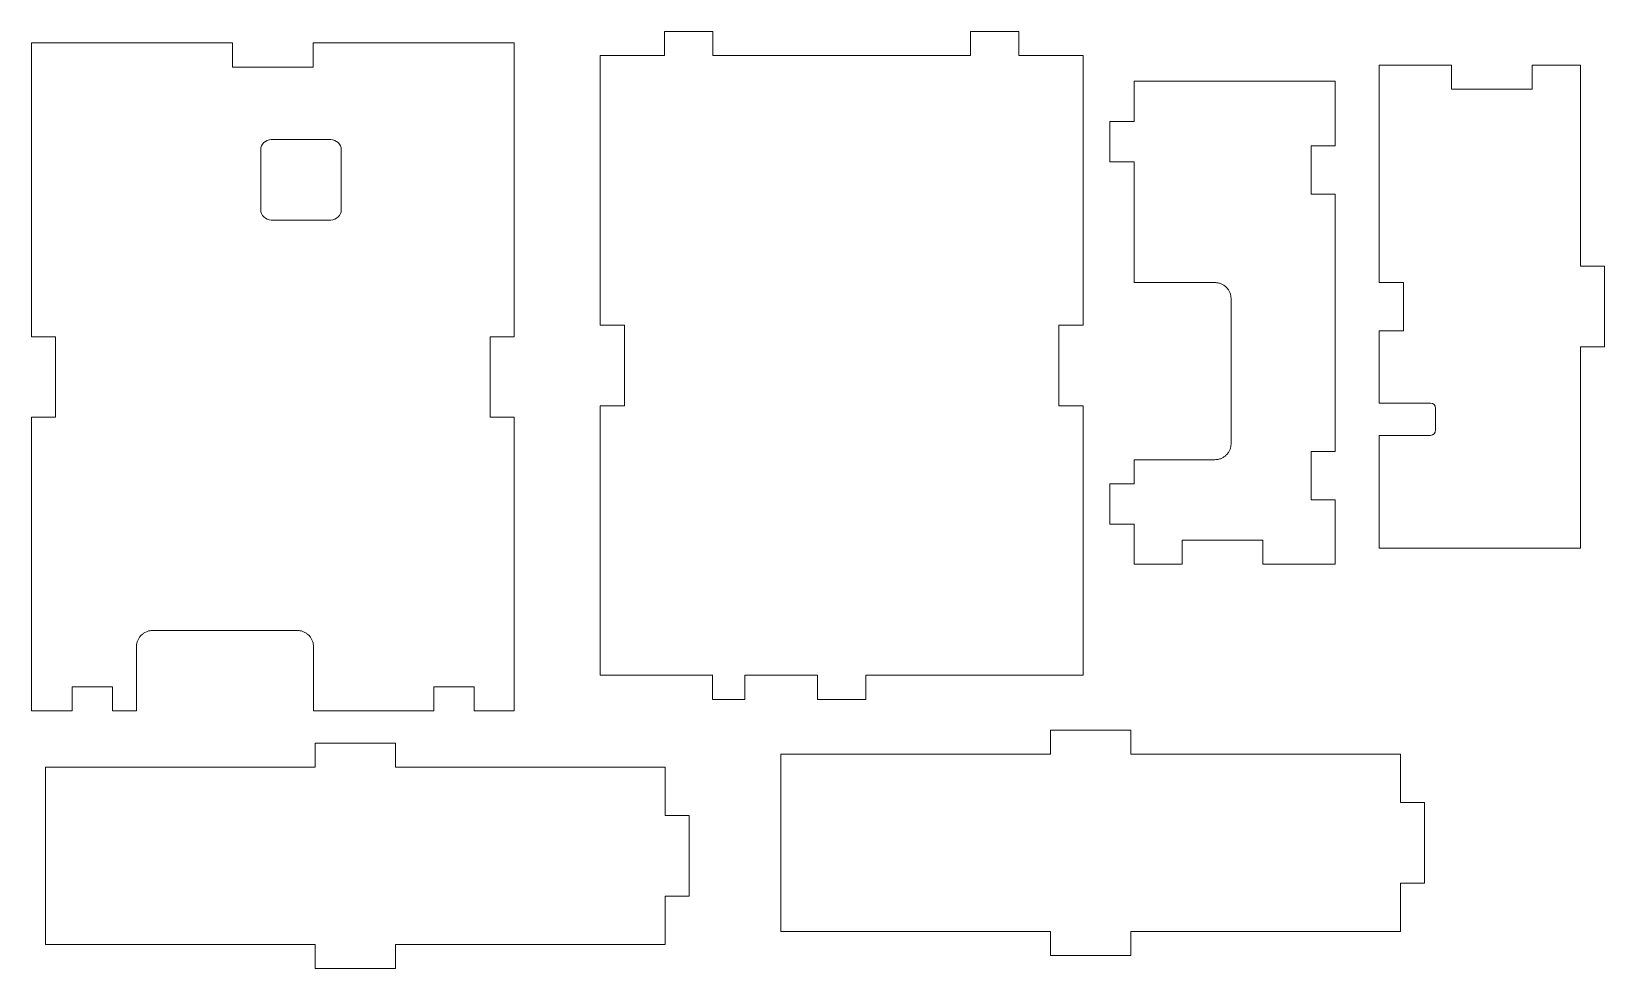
# Model space of a CAD drawing. Header units: millimetres. Extents: x -121 to 74, y 7 to 123.
import ezdxf

# ---------------------------------------------------------------- set-up
doc = ezdxf.new("R2010")
doc.units = ezdxf.units.MM
doc.header["$MEASUREMENT"] = 0
doc.layers.add('Layer 1', color=7, linetype='Continuous')
doc.layers.add('LAYER_1', color=7, linetype='Continuous')

msp = doc.modelspace()

# ---------------------------------------------------------------- linework, layer by layer
at = {"layer": 'Layer 1', "color": 250, "lineweight": 9}
for points, knots in [([(-36.5571, 120.1824), (-36.5571, 120.1824), (-36.5571, 123.1824), (-36.5571, 123.1824), (-36.5571, 123.1824), (-36.5571, 123.1824), (-42.5571, 123.1824), (-42.5571, 123.1824), (-42.5571, 123.1824), (-42.5571, 123.1824), (-42.5571, 120.1824), (-42.5571, 120.1824), (-42.5571, 120.1824), (-42.5571, 120.1824), (-50.5571, 120.1824), (-50.5571, 120.1824), (-50.5571, 120.1824), (-50.5571, 120.1824), (-50.5571, 86.6824), (-50.5571, 86.6824), (-50.5571, 86.6824), (-50.5571, 86.6824), (-47.5571, 86.6824), (-47.5571, 86.6824), (-47.5571, 86.6824), (-47.5571, 86.6824), (-47.5571, 76.6824), (-47.5571, 76.6824), (-47.5571, 76.6824), (-47.5571, 76.6824), (-50.5571, 76.6824), (-50.5571, 76.6824), (-50.5571, 76.6824), (-50.5571, 76.6824), (-50.5571, 43.1824), (-50.5571, 43.1824), (-50.5571, 43.1824), (-50.5571, 43.1824), (-36.5571, 43.1824), (-36.5571, 43.1824), (-36.5571, 43.1824), (-36.5571, 43.1824), (-36.6047, 43.1824), (-36.6047, 43.1824), (-36.6047, 43.1824), (-36.6047, 43.1824), (-36.6047, 40.1824), (-36.6047, 40.1824), (-36.6047, 40.1824), (-36.6047, 40.1824), (-32.6047, 40.1824), (-32.6047, 40.1824), (-32.6047, 40.1824), (-32.6047, 40.1824), (-32.6047, 43.1824), (-32.6047, 43.1824), (-32.6047, 43.1824), (-32.6047, 43.1824), (-23.5572, 43.1824), (-23.5572, 43.1824), (-23.5572, 43.1824), (-23.5572, 43.1824), (-23.5572, 40.1824), (-23.5572, 40.1824), (-23.5572, 40.1824), (-23.5572, 40.1824), (-17.5572, 40.1824), (-17.5572, 40.1824), (-17.5572, 40.1824), (-17.5572, 40.1824), (-17.5572, 43.1824), (-17.5572, 43.1824), (-17.5572, 43.1824), (-17.5572, 43.1824), (9.4429, 43.1824), (9.4429, 43.1824), (9.4429, 43.1824), (9.4429, 43.1824), (9.4429, 76.6824), (9.4429, 76.6824), (9.4429, 76.6824), (9.4429, 76.6824), (6.4429, 76.6824), (6.4429, 76.6824), (6.4429, 76.6824), (6.4429, 76.6824), (6.4429, 86.6824), (6.4429, 86.6824), (6.4429, 86.6824), (6.4429, 86.6824), (9.4429, 86.6824), (9.4429, 86.6824), (9.4429, 86.6824), (9.4429, 86.6824), (9.4429, 120.1824), (9.4429, 120.1824), (9.4429, 120.1824), (9.4429, 120.1824), (1.4429, 120.1824), (1.4429, 120.1824), (1.4429, 120.1824), (1.4429, 120.1824), (1.4429, 123.1824), (1.4429, 123.1824), (1.4429, 123.1824), (1.4429, 123.1824), (-4.5571, 123.1824), (-4.5571, 123.1824), (-4.5571, 123.1824), (-4.5571, 123.1824), (-4.5571, 120.1824), (-4.5571, 120.1824), (-4.5571, 120.1824), (-4.5571, 120.1824), (-36.5571, 120.1824), (-36.5571, 120.1824)], [0, 0, 0, 0, 0.03333333, 0.03333333, 0.03333333, 0.03333333, 0.06666667, 0.06666667, 0.06666667, 0.06666667, 0.1, 0.1, 0.1, 0.1, 0.13333333, 0.13333333, 0.13333333, 0.13333333, 0.16666667, 0.16666667, 0.16666667, 0.16666667, 0.2, 0.2, 0.2, 0.2, 0.23333333, 0.23333333, 0.23333333, 0.23333333, 0.26666667, 0.26666667, 0.26666667, 0.26666667, 0.3, 0.3, 0.3, 0.3, 0.33333333, 0.33333333, 0.33333333, 0.33333333, 0.36666667, 0.36666667, 0.36666667, 0.36666667, 0.4, 0.4, 0.4, 0.4, 0.43333333, 0.43333333, 0.43333333, 0.43333333, 0.46666667, 0.46666667, 0.46666667, 0.46666667, 0.5, 0.5, 0.5, 0.5, 0.53333333, 0.53333333, 0.53333333, 0.53333333, 0.56666667, 0.56666667, 0.56666667, 0.56666667, 0.6, 0.6, 0.6, 0.6, 0.63333333, 0.63333333, 0.63333333, 0.63333333, 0.66666667, 0.66666667, 0.66666667, 0.66666667, 0.7, 0.7, 0.7, 0.7, 0.73333333, 0.73333333, 0.73333333, 0.73333333, 0.76666667, 0.76666667, 0.76666667, 0.76666667, 0.8, 0.8, 0.8, 0.8, 0.83333333, 0.83333333, 0.83333333, 0.83333333, 0.86666667, 0.86666667, 0.86666667, 0.86666667, 0.9, 0.9, 0.9, 0.9, 0.93333333, 0.93333333, 0.93333333, 0.93333333, 1, 1, 1, 1]), ([(-86.1979, 38.75), (-86.1979, 38.75), (-86.1979, 46.75), (-86.1979, 46.75), (-86.1979, 46.75), (-86.1979, 46.75), (-86.2004, 46.8492), (-86.2004, 46.8492), (-86.2004, 46.8492), (-86.2004, 46.8492), (-86.2077, 46.9477), (-86.2077, 46.9477), (-86.2077, 46.9477), (-86.2077, 46.9477), (-86.2198, 47.0454), (-86.2198, 47.0454), (-86.2198, 47.0454), (-86.2198, 47.0454), (-86.2367, 47.142), (-86.2367, 47.142), (-86.2367, 47.142), (-86.2367, 47.142), (-86.2582, 47.2375), (-86.2582, 47.2375), (-86.2582, 47.2375), (-86.2582, 47.2375), (-86.2843, 47.3317), (-86.2843, 47.3317), (-86.2843, 47.3317), (-86.2843, 47.3317), (-86.315, 47.4244), (-86.315, 47.4244), (-86.315, 47.4244), (-86.315, 47.4244), (-86.3501, 47.5154), (-86.3501, 47.5154), (-86.3501, 47.5154), (-86.3501, 47.5154), (-86.3897, 47.6046), (-86.3897, 47.6046), (-86.3897, 47.6046), (-86.3897, 47.6046), (-86.4335, 47.6918), (-86.4335, 47.6918), (-86.4335, 47.6918), (-86.4335, 47.6918), (-86.4816, 47.7769), (-86.4816, 47.7769), (-86.4816, 47.7769), (-86.4816, 47.7769), (-86.5339, 47.8596), (-86.5339, 47.8596), (-86.5339, 47.8596), (-86.5339, 47.8596), (-86.5904, 47.9399), (-86.5904, 47.9399), (-86.5904, 47.9399), (-86.5904, 47.9399), (-86.6508, 48.0175), (-86.6508, 48.0175), (-86.6508, 48.0175), (-86.6508, 48.0175), (-86.7153, 48.0923), (-86.7153, 48.0923), (-86.7153, 48.0923), (-86.7153, 48.0923), (-86.7837, 48.1642), (-86.7837, 48.1642), (-86.7837, 48.1642), (-86.7837, 48.1642), (-86.8556, 48.2326), (-86.8556, 48.2326), (-86.8556, 48.2326), (-86.8556, 48.2326), (-86.9304, 48.2971), (-86.9304, 48.2971), (-86.9304, 48.2971), (-86.9304, 48.2971), (-87.008, 48.3575), (-87.008, 48.3575), (-87.008, 48.3575), (-87.008, 48.3575), (-87.0883, 48.414), (-87.0883, 48.414), (-87.0883, 48.414), (-87.0883, 48.414), (-87.171, 48.4663), (-87.171, 48.4663), (-87.171, 48.4663), (-87.171, 48.4663), (-87.2561, 48.5144), (-87.2561, 48.5144), (-87.2561, 48.5144), (-87.2561, 48.5144), (-87.3433, 48.5582), (-87.3433, 48.5582), (-87.3433, 48.5582), (-87.3433, 48.5582), (-87.4325, 48.5978), (-87.4325, 48.5978), (-87.4325, 48.5978), (-87.4325, 48.5978), (-87.5235, 48.6329), (-87.5235, 48.6329), (-87.5235, 48.6329), (-87.5235, 48.6329), (-87.6162, 48.6636), (-87.6162, 48.6636), (-87.6162, 48.6636), (-87.6162, 48.6636), (-87.7104, 48.6897), (-87.7104, 48.6897), (-87.7104, 48.6897), (-87.7104, 48.6897), (-87.8059, 48.7112), (-87.8059, 48.7112), (-87.8059, 48.7112), (-87.8059, 48.7112), (-87.9025, 48.7281), (-87.9025, 48.7281), (-87.9025, 48.7281), (-87.9025, 48.7281), (-88.0002, 48.7402), (-88.0002, 48.7402), (-88.0002, 48.7402), (-88.0002, 48.7402), (-88.0987, 48.7475), (-88.0987, 48.7475), (-88.0987, 48.7475), (-88.0987, 48.7475), (-88.1979, 48.75), (-88.1979, 48.75), (-88.1979, 48.75), (-88.1979, 48.75), (-106.1978, 48.75), (-106.1978, 48.75), (-106.1978, 48.75), (-106.1978, 48.75), (-106.297, 48.7475), (-106.297, 48.7475), (-106.297, 48.7475), (-106.297, 48.7475), (-106.3955, 48.7402), (-106.3955, 48.7402), (-106.3955, 48.7402), (-106.3955, 48.7402), (-106.4931, 48.7281), (-106.4931, 48.7281), (-106.4931, 48.7281), (-106.4931, 48.7281), (-106.5898, 48.7112), (-106.5898, 48.7112), (-106.5898, 48.7112), (-106.5898, 48.7112), (-106.6853, 48.6897), (-106.6853, 48.6897), (-106.6853, 48.6897), (-106.6853, 48.6897), (-106.7794, 48.6636), (-106.7794, 48.6636), (-106.7794, 48.6636), (-106.7794, 48.6636), (-106.8721, 48.6329), (-106.8721, 48.6329), (-106.8721, 48.6329), (-106.8721, 48.6329), (-106.9631, 48.5978), (-106.9631, 48.5978), (-106.9631, 48.5978), (-106.9631, 48.5978), (-107.0523, 48.5582), (-107.0523, 48.5582), (-107.0523, 48.5582), (-107.0523, 48.5582), (-107.1396, 48.5144), (-107.1396, 48.5144), (-107.1396, 48.5144), (-107.1396, 48.5144), (-107.2246, 48.4663), (-107.2246, 48.4663), (-107.2246, 48.4663), (-107.2246, 48.4663), (-107.3074, 48.414), (-107.3074, 48.414), (-107.3074, 48.414), (-107.3074, 48.414), (-107.3877, 48.3575), (-107.3877, 48.3575), (-107.3877, 48.3575), (-107.3877, 48.3575), (-107.4653, 48.2971), (-107.4653, 48.2971), (-107.4653, 48.2971), (-107.4653, 48.2971), (-107.5401, 48.2326), (-107.5401, 48.2326), (-107.5401, 48.2326), (-107.5401, 48.2326), (-107.612, 48.1642), (-107.612, 48.1642), (-107.612, 48.1642), (-107.612, 48.1642), (-107.6804, 48.0923), (-107.6804, 48.0923), (-107.6804, 48.0923), (-107.6804, 48.0923), (-107.7449, 48.0175), (-107.7449, 48.0175), (-107.7449, 48.0175), (-107.7449, 48.0175), (-107.8053, 47.9399), (-107.8053, 47.9399), (-107.8053, 47.9399), (-107.8053, 47.9399), (-107.8618, 47.8596), (-107.8618, 47.8596), (-107.8618, 47.8596), (-107.8618, 47.8596), (-107.9141, 47.7769), (-107.9141, 47.7769), (-107.9141, 47.7769), (-107.9141, 47.7769), (-107.9622, 47.6918), (-107.9622, 47.6918), (-107.9622, 47.6918), (-107.9622, 47.6918), (-108.006, 47.6046), (-108.006, 47.6046), (-108.006, 47.6046), (-108.006, 47.6046), (-108.0456, 47.5154), (-108.0456, 47.5154), (-108.0456, 47.5154), (-108.0456, 47.5154), (-108.0807, 47.4244), (-108.0807, 47.4244), (-108.0807, 47.4244), (-108.0807, 47.4244), (-108.1114, 47.3317), (-108.1114, 47.3317), (-108.1114, 47.3317), (-108.1114, 47.3317), (-108.1375, 47.2375), (-108.1375, 47.2375), (-108.1375, 47.2375), (-108.1375, 47.2375), (-108.159, 47.142), (-108.159, 47.142), (-108.159, 47.142), (-108.159, 47.142), (-108.1759, 47.0454), (-108.1759, 47.0454), (-108.1759, 47.0454), (-108.1759, 47.0454), (-108.188, 46.9477), (-108.188, 46.9477), (-108.188, 46.9477), (-108.188, 46.9477), (-108.1953, 46.8492), (-108.1953, 46.8492), (-108.1953, 46.8492), (-108.1953, 46.8492), (-108.1978, 46.75), (-108.1978, 46.75), (-108.1978, 46.75), (-108.1978, 46.75), (-108.1978, 42.315), (-108.1978, 40.0493), (-108.1978, 40.0493), (-108.1978, 39.272), (-108.1978, 38.75), (-108.1978, 38.75), (-108.1978, 38.75), (-108.1978, 38.75), (-111.1978, 38.75), (-111.1978, 38.75), (-111.1978, 38.75), (-111.1978, 38.75), (-111.1978, 41.75), (-111.1978, 41.75), (-111.1978, 41.75), (-111.1978, 41.75), (-116.1978, 41.75), (-116.1978, 41.75), (-116.1978, 41.75), (-116.1978, 41.75), (-116.1978, 38.75), (-116.1978, 38.75), (-116.1978, 38.75), (-116.1978, 38.75), (-121.25, 38.75), (-121.25, 38.75), (-121.25, 38.75), (-121.25, 38.75), (-121.25, 75.25), (-121.25, 75.25), (-121.25, 75.25), (-121.25, 75.25), (-118.25, 75.25), (-118.25, 75.25), (-118.25, 75.25), (-118.25, 75.25), (-118.25, 85.25), (-118.25, 85.25), (-118.25, 85.25), (-118.25, 85.25), (-121.25, 85.25), (-121.25, 85.25), (-121.25, 85.25), (-121.25, 85.25), (-121.25, 121.75), (-121.25, 121.75), (-121.25, 121.75), (-121.25, 121.75), (-96.2499, 121.75), (-96.2499, 121.75), (-96.2499, 121.75), (-96.2499, 121.75), (-96.2499, 118.75), (-96.2499, 118.75), (-96.2499, 118.75), (-96.2499, 118.75), (-86.25, 118.75), (-86.25, 118.75), (-86.25, 118.75), (-86.25, 118.75), (-86.25, 121.75), (-86.25, 121.75), (-86.25, 121.75), (-86.25, 121.75), (-61.25, 121.75), (-61.25, 121.75), (-61.25, 121.75), (-61.25, 121.75), (-61.25, 85.25), (-61.25, 85.25), (-61.25, 85.25), (-61.25, 85.25), (-64.25, 85.25), (-64.25, 85.25), (-64.25, 85.25), (-64.25, 85.25), (-64.25, 75.25), (-64.25, 75.25), (-64.25, 75.25), (-64.25, 75.25), (-61.25, 75.25), (-61.25, 75.25), (-61.25, 75.25), (-61.25, 75.25), (-61.25, 38.75), (-61.25, 38.75), (-61.25, 38.75), (-61.25, 38.75), (-66.25, 38.75), (-66.25, 38.75), (-66.25, 38.75), (-66.25, 38.75), (-66.25, 41.75), (-66.25, 41.75), (-66.25, 41.75), (-66.25, 41.75), (-71.25, 41.75), (-71.25, 41.75), (-71.25, 41.75), (-71.25, 41.75), (-71.25, 38.75), (-71.25, 38.75), (-71.25, 38.75), (-71.25, 38.75), (-76.25, 38.75), (-76.25, 38.75)], [0, 0, 0, 0, 0.0106383, 0.0106383, 0.0106383, 0.0106383, 0.0212766, 0.0212766, 0.0212766, 0.0212766, 0.03191489, 0.03191489, 0.03191489, 0.03191489, 0.04255319, 0.04255319, 0.04255319, 0.04255319, 0.05319149, 0.05319149, 0.05319149, 0.05319149, 0.06382979, 0.06382979, 0.06382979, 0.06382979, 0.07446809, 0.07446809, 0.07446809, 0.07446809, 0.08510638, 0.08510638, 0.08510638, 0.08510638, 0.09574468, 0.09574468, 0.09574468, 0.09574468, 0.10638298, 0.10638298, 0.10638298, 0.10638298, 0.11702128, 0.11702128, 0.11702128, 0.11702128, 0.12765957, 0.12765957, 0.12765957, 0.12765957, 0.13829787, 0.13829787, 0.13829787, 0.13829787, 0.14893617, 0.14893617, 0.14893617, 0.14893617, 0.15957447, 0.15957447, 0.15957447, 0.15957447, 0.17021277, 0.17021277, 0.17021277, 0.17021277, 0.18085106, 0.18085106, 0.18085106, 0.18085106, 0.19148936, 0.19148936, 0.19148936, 0.19148936, 0.20212766, 0.20212766, 0.20212766, 0.20212766, 0.21276596, 0.21276596, 0.21276596, 0.21276596, 0.22340426, 0.22340426, 0.22340426, 0.22340426, 0.23404255, 0.23404255, 0.23404255, 0.23404255, 0.24468085, 0.24468085, 0.24468085, 0.24468085, 0.25531915, 0.25531915, 0.25531915, 0.25531915, 0.26595745, 0.26595745, 0.26595745, 0.26595745, 0.27659574, 0.27659574, 0.27659574, 0.27659574, 0.28723404, 0.28723404, 0.28723404, 0.28723404, 0.29787234, 0.29787234, 0.29787234, 0.29787234, 0.30851064, 0.30851064, 0.30851064, 0.30851064, 0.31914894, 0.31914894, 0.31914894, 0.31914894, 0.32978723, 0.32978723, 0.32978723, 0.32978723, 0.34042553, 0.34042553, 0.34042553, 0.34042553, 0.35106383, 0.35106383, 0.35106383, 0.35106383, 0.36170213, 0.36170213, 0.36170213, 0.36170213, 0.37234043, 0.37234043, 0.37234043, 0.37234043, 0.38297872, 0.38297872, 0.38297872, 0.38297872, 0.39361702, 0.39361702, 0.39361702, 0.39361702, 0.40425532, 0.40425532, 0.40425532, 0.40425532, 0.41489362, 0.41489362, 0.41489362, 0.41489362, 0.42553191, 0.42553191, 0.42553191, 0.42553191, 0.43617021, 0.43617021, 0.43617021, 0.43617021, 0.44680851, 0.44680851, 0.44680851, 0.44680851, 0.45744681, 0.45744681, 0.45744681, 0.45744681, 0.46808511, 0.46808511, 0.46808511, 0.46808511, 0.4787234, 0.4787234, 0.4787234, 0.4787234, 0.4893617, 0.4893617, 0.4893617, 0.4893617, 0.5, 0.5, 0.5, 0.5, 0.5106383, 0.5106383, 0.5106383, 0.5106383, 0.5212766, 0.5212766, 0.5212766, 0.5212766, 0.53191489, 0.53191489, 0.53191489, 0.53191489, 0.54255319, 0.54255319, 0.54255319, 0.54255319, 0.55319149, 0.55319149, 0.55319149, 0.55319149, 0.56382979, 0.56382979, 0.56382979, 0.56382979, 0.57446809, 0.57446809, 0.57446809, 0.57446809, 0.58510638, 0.58510638, 0.58510638, 0.58510638, 0.59574468, 0.59574468, 0.59574468, 0.59574468, 0.60638298, 0.60638298, 0.60638298, 0.60638298, 0.61702128, 0.61702128, 0.61702128, 0.61702128, 0.62765957, 0.62765957, 0.62765957, 0.62765957, 0.63829787, 0.63829787, 0.63829787, 0.63829787, 0.64893617, 0.64893617, 0.64893617, 0.64893617, 0.65957447, 0.65957447, 0.65957447, 0.65957447, 0.67021277, 0.67021277, 0.67021277, 0.67021277, 0.68085106, 0.68085106, 0.68085106, 0.68085106, 0.69148936, 0.69148936, 0.69148936, 0.69148936, 0.70212766, 0.70212766, 0.70212766, 0.70212766, 0.71276596, 0.71276596, 0.71276596, 0.71276596, 0.72340426, 0.72340426, 0.72340426, 0.72340426, 0.73404255, 0.73404255, 0.73404255, 0.73404255, 0.74468085, 0.74468085, 0.74468085, 0.74468085, 0.75531915, 0.75531915, 0.75531915, 0.75531915, 0.76595745, 0.76595745, 0.76595745, 0.76595745, 0.77659574, 0.77659574, 0.77659574, 0.77659574, 0.78723404, 0.78723404, 0.78723404, 0.78723404, 0.79787234, 0.79787234, 0.79787234, 0.79787234, 0.80851064, 0.80851064, 0.80851064, 0.80851064, 0.81914894, 0.81914894, 0.81914894, 0.81914894, 0.82978723, 0.82978723, 0.82978723, 0.82978723, 0.84042553, 0.84042553, 0.84042553, 0.84042553, 0.85106383, 0.85106383, 0.85106383, 0.85106383, 0.86170213, 0.86170213, 0.86170213, 0.86170213, 0.87234043, 0.87234043, 0.87234043, 0.87234043, 0.88297872, 0.88297872, 0.88297872, 0.88297872, 0.89361702, 0.89361702, 0.89361702, 0.89361702, 0.90425532, 0.90425532, 0.90425532, 0.90425532, 0.91489362, 0.91489362, 0.91489362, 0.91489362, 0.92553191, 0.92553191, 0.92553191, 0.92553191, 0.93617021, 0.93617021, 0.93617021, 0.93617021, 0.94680851, 0.94680851, 0.94680851, 0.94680851, 0.95744681, 0.95744681, 0.95744681, 0.95744681, 0.96808511, 0.96808511, 0.96808511, 0.96808511, 0.9787234, 0.9787234, 0.9787234, 0.9787234, 1, 1, 1, 1]), ([(55.25, 119), (55.25, 119), (53.75, 119), (53.75, 119), (53.75, 119), (53.75, 119), (46.25, 119), (46.25, 119), (46.25, 119), (46.25, 119), (46.25, 92), (46.25, 92), (46.25, 92), (46.25, 92), (49.25, 92), (49.25, 92), (49.25, 92), (49.25, 92), (49.25, 86), (49.25, 86), (49.25, 86), (49.25, 86), (46.25, 86), (46.25, 86), (46.25, 86), (46.25, 86), (46.25, 77), (46.25, 77), (46.25, 77), (46.25, 77), (52.6113, 77), (52.6113, 77), (52.6113, 77), (52.9634, 77), (53.2488, 76.7146), (53.2488, 76.3625), (53.2488, 76.3625), (53.2488, 76.3625), (53.2488, 73.6536), (53.2488, 73.6536), (53.2488, 73.6536), (53.2489, 73.6484), (53.249, 73.6429), (53.249, 73.6375), (53.249, 73.6375), (53.249, 73.2854), (52.9636, 73), (52.6115, 73), (52.6115, 73), (52.6115, 73), (46.25, 73), (46.25, 73), (46.25, 73), (46.25, 73), (46.25, 62), (46.25, 62), (46.25, 62), (46.25, 62), (46.25, 59), (46.25, 59), (46.25, 59), (46.25, 59), (71.25, 59), (71.25, 59), (71.25, 59), (71.25, 59), (71.25, 62), (71.25, 62), (71.25, 62), (71.25, 62), (71.25, 84.0001), (71.25, 84.0001), (71.25, 84.0001), (71.25, 84.0001), (74.25, 84.0001), (74.25, 84.0001), (74.25, 84.0001), (74.25, 84.0001), (74.25, 94), (74.25, 94), (74.25, 94), (74.25, 94), (71.25, 94), (71.25, 94), (71.25, 94), (71.25, 94), (71.25, 119), (71.25, 119), (71.25, 119), (71.25, 119), (65.25, 119), (65.25, 119), (65.25, 119), (65.25, 119), (65.25, 116), (65.25, 116), (65.25, 116), (65.25, 116), (55.25, 116), (55.25, 116), (55.25, 116), (55.25, 116), (55.25, 119), (55.25, 119)], [0, 0, 0, 0, 0.03703704, 0.03703704, 0.03703704, 0.03703704, 0.07407407, 0.07407407, 0.07407407, 0.07407407, 0.11111111, 0.11111111, 0.11111111, 0.11111111, 0.14814815, 0.14814815, 0.14814815, 0.14814815, 0.18518519, 0.18518519, 0.18518519, 0.18518519, 0.22222222, 0.22222222, 0.22222222, 0.22222222, 0.25925926, 0.25925926, 0.25925926, 0.25925926, 0.2962963, 0.2962963, 0.2962963, 0.2962963, 0.33333333, 0.33333333, 0.33333333, 0.33333333, 0.37037037, 0.37037037, 0.37037037, 0.37037037, 0.40740741, 0.40740741, 0.40740741, 0.40740741, 0.44444444, 0.44444444, 0.44444444, 0.44444444, 0.48148148, 0.48148148, 0.48148148, 0.48148148, 0.51851852, 0.51851852, 0.51851852, 0.51851852, 0.55555556, 0.55555556, 0.55555556, 0.55555556, 0.59259259, 0.59259259, 0.59259259, 0.59259259, 0.62962963, 0.62962963, 0.62962963, 0.62962963, 0.66666667, 0.66666667, 0.66666667, 0.66666667, 0.7037037, 0.7037037, 0.7037037, 0.7037037, 0.74074074, 0.74074074, 0.74074074, 0.74074074, 0.77777778, 0.77777778, 0.77777778, 0.77777778, 0.81481481, 0.81481481, 0.81481481, 0.81481481, 0.85185185, 0.85185185, 0.85185185, 0.85185185, 0.88888889, 0.88888889, 0.88888889, 0.88888889, 0.92592593, 0.92592593, 0.92592593, 0.92592593, 1, 1, 1, 1]), ([(15.7755, 91.9765), (15.7755, 91.9765), (15.7755, 106.9766), (15.7755, 106.9766), (15.7755, 106.9766), (15.7755, 106.9766), (12.7755, 106.9766), (12.7755, 106.9766), (12.7755, 106.9766), (12.7755, 106.9766), (12.7755, 111.9766), (12.7755, 111.9766), (12.7755, 111.9766), (12.7755, 111.9766), (15.7755, 111.9766), (15.7755, 111.9766), (15.7755, 111.9766), (15.7755, 111.9766), (15.7755, 114.0176), (15.7755, 114.0176), (15.7755, 114.0176), (15.7755, 114.0176), (15.7755, 117.0176), (15.7755, 117.0176), (15.7755, 117.0176), (15.7755, 117.0176), (40.7755, 117.0176), (40.7755, 117.0176), (40.7755, 117.0176), (40.7755, 117.0176), (40.7755, 114.0176), (40.7755, 114.0176), (40.7755, 114.0176), (40.7755, 114.0176), (40.7755, 108.9766), (40.7755, 108.9766), (40.7755, 108.9766), (40.7755, 108.9766), (37.7754, 108.9766), (37.7754, 108.9766), (37.7754, 108.9766), (37.7754, 108.9766), (37.7754, 102.9766), (37.7754, 102.9766), (37.7754, 102.9766), (37.7754, 102.9766), (40.7755, 102.9766), (40.7755, 102.9766), (40.7755, 102.9766), (40.7755, 102.9766), (40.7755, 70.9766), (40.7755, 70.9766), (40.7755, 70.9766), (40.7755, 70.9766), (37.7754, 70.9766), (37.7754, 70.9766), (37.7754, 70.9766), (37.7754, 70.9766), (37.7754, 64.9766), (37.7754, 64.9766), (37.7754, 64.9766), (37.7754, 64.9766), (40.7755, 64.9766), (40.7755, 64.9766), (40.7755, 64.9766), (40.7755, 64.9766), (40.7755, 56.9766), (40.7755, 56.9766), (40.7755, 56.9766), (40.7755, 56.9766), (31.7755, 56.9766), (31.7755, 56.9766), (31.7755, 56.9766), (31.7755, 56.9766), (31.7755, 59.9766), (31.7755, 59.9766), (31.7755, 59.9766), (31.7755, 59.9766), (21.7755, 59.9766), (21.7755, 59.9766), (21.7755, 59.9766), (21.7755, 59.9766), (21.7755, 56.9766), (21.7755, 56.9766), (21.7755, 56.9766), (21.7755, 56.9766), (15.7755, 56.9766), (15.7755, 56.9766), (15.7755, 56.9766), (15.7755, 56.9766), (15.7755, 61.9766), (15.7755, 61.9766), (15.7755, 61.9766), (15.7755, 61.9766), (12.7755, 61.9766), (12.7755, 61.9766), (12.7755, 61.9766), (12.7755, 61.9766), (12.7755, 66.9766), (12.7755, 66.9766), (12.7755, 66.9766), (12.7755, 66.9766), (15.7755, 66.9766), (15.7755, 66.9766), (15.7755, 66.9766), (15.7755, 66.9766), (15.7755, 69.9766), (15.7755, 69.9766), (15.7755, 69.9766), (15.7755, 69.9766), (18.3547, 69.9766), (19.132, 69.9766), (19.132, 69.9766), (21.3977, 69.9766), (25.8327, 69.9766), (25.8327, 69.9766), (25.8327, 69.9766), (25.8327, 69.9766), (25.9319, 69.9791), (25.9319, 69.9791), (25.9319, 69.9791), (25.9319, 69.9791), (26.0304, 69.9864), (26.0304, 69.9864), (26.0304, 69.9864), (26.0304, 69.9864), (26.1281, 69.9985), (26.1281, 69.9985), (26.1281, 69.9985), (26.1281, 69.9985), (26.2247, 70.0154), (26.2247, 70.0154), (26.2247, 70.0154), (26.2247, 70.0154), (26.3202, 70.0369), (26.3202, 70.0369), (26.3202, 70.0369), (26.3202, 70.0369), (26.4144, 70.063), (26.4144, 70.063), (26.4144, 70.063), (26.4144, 70.063), (26.5071, 70.0937), (26.5071, 70.0937), (26.5071, 70.0937), (26.5071, 70.0937), (26.5981, 70.1288), (26.5981, 70.1288), (26.5981, 70.1288), (26.5981, 70.1288), (26.6873, 70.1684), (26.6873, 70.1684), (26.6873, 70.1684), (26.6873, 70.1684), (26.7745, 70.2122), (26.7745, 70.2122), (26.7745, 70.2122), (26.7745, 70.2122), (26.8596, 70.2603), (26.8596, 70.2603), (26.8596, 70.2603), (26.8596, 70.2603), (26.9423, 70.3126), (26.9423, 70.3126), (26.9423, 70.3126), (26.9423, 70.3126), (27.0226, 70.3691), (27.0226, 70.3691), (27.0226, 70.3691), (27.0226, 70.3691), (27.1002, 70.4295), (27.1002, 70.4295), (27.1002, 70.4295), (27.1002, 70.4295), (27.175, 70.494), (27.175, 70.494), (27.175, 70.494), (27.175, 70.494), (27.2469, 70.5624), (27.2469, 70.5624), (27.2469, 70.5624), (27.2469, 70.5624), (27.3153, 70.6343), (27.3153, 70.6343), (27.3153, 70.6343), (27.3153, 70.6343), (27.3798, 70.7091), (27.3798, 70.7091), (27.3798, 70.7091), (27.3798, 70.7091), (27.4402, 70.7867), (27.4402, 70.7867), (27.4402, 70.7867), (27.4402, 70.7867), (27.4967, 70.867), (27.4967, 70.867), (27.4967, 70.867), (27.4967, 70.867), (27.549, 70.9498), (27.549, 70.9498), (27.549, 70.9498), (27.549, 70.9498), (27.5971, 71.0348), (27.5971, 71.0348), (27.5971, 71.0348), (27.5971, 71.0348), (27.6409, 71.1221), (27.6409, 71.1221), (27.6409, 71.1221), (27.6409, 71.1221), (27.6805, 71.2113), (27.6805, 71.2113), (27.6805, 71.2113), (27.6805, 71.2113), (27.7156, 71.3023), (27.7156, 71.3023), (27.7156, 71.3023), (27.7156, 71.3023), (27.7463, 71.395), (27.7463, 71.395), (27.7463, 71.395), (27.7463, 71.395), (27.7724, 71.4891), (27.7724, 71.4891), (27.7724, 71.4891), (27.7724, 71.4891), (27.7939, 71.5846), (27.7939, 71.5846), (27.7939, 71.5846), (27.7939, 71.5846), (27.8108, 71.6813), (27.8108, 71.6813), (27.8108, 71.6813), (27.8108, 71.6813), (27.8229, 71.7789), (27.8229, 71.7789), (27.8229, 71.7789), (27.8229, 71.7789), (27.8302, 71.8774), (27.8302, 71.8774), (27.8302, 71.8774), (27.8302, 71.8774), (27.8327, 71.9766), (27.8327, 71.9766), (27.8327, 71.9766), (27.8327, 71.9766), (27.8327, 89.9765), (27.8327, 89.9765), (27.8327, 89.9765), (27.8327, 89.9765), (27.8302, 90.0757), (27.8302, 90.0757), (27.8302, 90.0757), (27.8302, 90.0757), (27.8229, 90.1742), (27.8229, 90.1742), (27.8229, 90.1742), (27.8229, 90.1742), (27.8108, 90.2719), (27.8108, 90.2719), (27.8108, 90.2719), (27.8108, 90.2719), (27.7939, 90.3685), (27.7939, 90.3685), (27.7939, 90.3685), (27.7939, 90.3685), (27.7724, 90.464), (27.7724, 90.464), (27.7724, 90.464), (27.7724, 90.464), (27.7463, 90.5582), (27.7463, 90.5582), (27.7463, 90.5582), (27.7463, 90.5582), (27.7156, 90.6509), (27.7156, 90.6509), (27.7156, 90.6509), (27.7156, 90.6509), (27.6805, 90.7419), (27.6805, 90.7419), (27.6805, 90.7419), (27.6805, 90.7419), (27.6409, 90.8311), (27.6409, 90.8311), (27.6409, 90.8311), (27.6409, 90.8311), (27.5971, 90.9183), (27.5971, 90.9183), (27.5971, 90.9183), (27.5971, 90.9183), (27.549, 91.0034), (27.549, 91.0034), (27.549, 91.0034), (27.549, 91.0034), (27.4967, 91.0861), (27.4967, 91.0861), (27.4967, 91.0861), (27.4967, 91.0861), (27.4402, 91.1664), (27.4402, 91.1664), (27.4402, 91.1664), (27.4402, 91.1664), (27.3798, 91.244), (27.3798, 91.244), (27.3798, 91.244), (27.3798, 91.244), (27.3153, 91.3188), (27.3153, 91.3188), (27.3153, 91.3188), (27.3153, 91.3188), (27.2469, 91.3907), (27.2469, 91.3907), (27.2469, 91.3907), (27.2469, 91.3907), (27.175, 91.4591), (27.175, 91.4591), (27.175, 91.4591), (27.175, 91.4591), (27.1002, 91.5236), (27.1002, 91.5236), (27.1002, 91.5236), (27.1002, 91.5236), (27.0226, 91.584), (27.0226, 91.584), (27.0226, 91.584), (27.0226, 91.584), (26.9423, 91.6405), (26.9423, 91.6405), (26.9423, 91.6405), (26.9423, 91.6405), (26.8596, 91.6928), (26.8596, 91.6928), (26.8596, 91.6928), (26.8596, 91.6928), (26.7745, 91.7409), (26.7745, 91.7409), (26.7745, 91.7409), (26.7745, 91.7409), (26.6873, 91.7847), (26.6873, 91.7847), (26.6873, 91.7847), (26.6873, 91.7847), (26.5981, 91.8243), (26.5981, 91.8243), (26.5981, 91.8243), (26.5981, 91.8243), (26.5071, 91.8594), (26.5071, 91.8594), (26.5071, 91.8594), (26.5071, 91.8594), (26.4144, 91.8901), (26.4144, 91.8901), (26.4144, 91.8901), (26.4144, 91.8901), (26.3202, 91.9162), (26.3202, 91.9162), (26.3202, 91.9162), (26.3202, 91.9162), (26.2247, 91.9377), (26.2247, 91.9377), (26.2247, 91.9377), (26.2247, 91.9377), (26.1281, 91.9546), (26.1281, 91.9546), (26.1281, 91.9546), (26.1281, 91.9546), (26.0304, 91.9667), (26.0304, 91.9667), (26.0304, 91.9667), (26.0304, 91.9667), (25.9319, 91.974), (25.9319, 91.974), (25.9319, 91.974), (25.9319, 91.974), (25.8327, 91.9765), (25.8327, 91.9765), (25.8327, 91.9765), (25.8327, 91.9765), (15.9095, 91.9765), (15.7755, 91.9765)], [0, 0, 0, 0, 0.01041667, 0.01041667, 0.01041667, 0.01041667, 0.02083333, 0.02083333, 0.02083333, 0.02083333, 0.03125, 0.03125, 0.03125, 0.03125, 0.04166667, 0.04166667, 0.04166667, 0.04166667, 0.05208333, 0.05208333, 0.05208333, 0.05208333, 0.0625, 0.0625, 0.0625, 0.0625, 0.07291667, 0.07291667, 0.07291667, 0.07291667, 0.08333333, 0.08333333, 0.08333333, 0.08333333, 0.09375, 0.09375, 0.09375, 0.09375, 0.10416667, 0.10416667, 0.10416667, 0.10416667, 0.11458333, 0.11458333, 0.11458333, 0.11458333, 0.125, 0.125, 0.125, 0.125, 0.13541667, 0.13541667, 0.13541667, 0.13541667, 0.14583333, 0.14583333, 0.14583333, 0.14583333, 0.15625, 0.15625, 0.15625, 0.15625, 0.16666667, 0.16666667, 0.16666667, 0.16666667, 0.17708333, 0.17708333, 0.17708333, 0.17708333, 0.1875, 0.1875, 0.1875, 0.1875, 0.19791667, 0.19791667, 0.19791667, 0.19791667, 0.20833333, 0.20833333, 0.20833333, 0.20833333, 0.21875, 0.21875, 0.21875, 0.21875, 0.22916667, 0.22916667, 0.22916667, 0.22916667, 0.23958333, 0.23958333, 0.23958333, 0.23958333, 0.25, 0.25, 0.25, 0.25, 0.26041667, 0.26041667, 0.26041667, 0.26041667, 0.27083333, 0.27083333, 0.27083333, 0.27083333, 0.28125, 0.28125, 0.28125, 0.28125, 0.29166667, 0.29166667, 0.29166667, 0.29166667, 0.30208333, 0.30208333, 0.30208333, 0.30208333, 0.3125, 0.3125, 0.3125, 0.3125, 0.32291667, 0.32291667, 0.32291667, 0.32291667, 0.33333333, 0.33333333, 0.33333333, 0.33333333, 0.34375, 0.34375, 0.34375, 0.34375, 0.35416667, 0.35416667, 0.35416667, 0.35416667, 0.36458333, 0.36458333, 0.36458333, 0.36458333, 0.375, 0.375, 0.375, 0.375, 0.38541667, 0.38541667, 0.38541667, 0.38541667, 0.39583333, 0.39583333, 0.39583333, 0.39583333, 0.40625, 0.40625, 0.40625, 0.40625, 0.41666667, 0.41666667, 0.41666667, 0.41666667, 0.42708333, 0.42708333, 0.42708333, 0.42708333, 0.4375, 0.4375, 0.4375, 0.4375, 0.44791667, 0.44791667, 0.44791667, 0.44791667, 0.45833333, 0.45833333, 0.45833333, 0.45833333, 0.46875, 0.46875, 0.46875, 0.46875, 0.47916667, 0.47916667, 0.47916667, 0.47916667, 0.48958333, 0.48958333, 0.48958333, 0.48958333, 0.5, 0.5, 0.5, 0.5, 0.51041667, 0.51041667, 0.51041667, 0.51041667, 0.52083333, 0.52083333, 0.52083333, 0.52083333, 0.53125, 0.53125, 0.53125, 0.53125, 0.54166667, 0.54166667, 0.54166667, 0.54166667, 0.55208333, 0.55208333, 0.55208333, 0.55208333, 0.5625, 0.5625, 0.5625, 0.5625, 0.57291667, 0.57291667, 0.57291667, 0.57291667, 0.58333333, 0.58333333, 0.58333333, 0.58333333, 0.59375, 0.59375, 0.59375, 0.59375, 0.60416667, 0.60416667, 0.60416667, 0.60416667, 0.61458333, 0.61458333, 0.61458333, 0.61458333, 0.625, 0.625, 0.625, 0.625, 0.63541667, 0.63541667, 0.63541667, 0.63541667, 0.64583333, 0.64583333, 0.64583333, 0.64583333, 0.65625, 0.65625, 0.65625, 0.65625, 0.66666667, 0.66666667, 0.66666667, 0.66666667, 0.67708333, 0.67708333, 0.67708333, 0.67708333, 0.6875, 0.6875, 0.6875, 0.6875, 0.69791667, 0.69791667, 0.69791667, 0.69791667, 0.70833333, 0.70833333, 0.70833333, 0.70833333, 0.71875, 0.71875, 0.71875, 0.71875, 0.72916667, 0.72916667, 0.72916667, 0.72916667, 0.73958333, 0.73958333, 0.73958333, 0.73958333, 0.75, 0.75, 0.75, 0.75, 0.76041667, 0.76041667, 0.76041667, 0.76041667, 0.77083333, 0.77083333, 0.77083333, 0.77083333, 0.78125, 0.78125, 0.78125, 0.78125, 0.79166667, 0.79166667, 0.79166667, 0.79166667, 0.80208333, 0.80208333, 0.80208333, 0.80208333, 0.8125, 0.8125, 0.8125, 0.8125, 0.82291667, 0.82291667, 0.82291667, 0.82291667, 0.83333333, 0.83333333, 0.83333333, 0.83333333, 0.84375, 0.84375, 0.84375, 0.84375, 0.85416667, 0.85416667, 0.85416667, 0.85416667, 0.86458333, 0.86458333, 0.86458333, 0.86458333, 0.875, 0.875, 0.875, 0.875, 0.88541667, 0.88541667, 0.88541667, 0.88541667, 0.89583333, 0.89583333, 0.89583333, 0.89583333, 0.90625, 0.90625, 0.90625, 0.90625, 0.91666667, 0.91666667, 0.91666667, 0.91666667, 0.92708333, 0.92708333, 0.92708333, 0.92708333, 0.9375, 0.9375, 0.9375, 0.9375, 0.94791667, 0.94791667, 0.94791667, 0.94791667, 0.95833333, 0.95833333, 0.95833333, 0.95833333, 0.96875, 0.96875, 0.96875, 0.96875, 0.97916667, 0.97916667, 0.97916667, 0.97916667, 1, 1, 1, 1]), ([(-28.1194, 33.3712), (-28.1194, 33.3712), (5.3806, 33.3712), (5.3806, 33.3712), (5.3806, 33.3712), (5.3806, 33.3712), (5.3806, 36.3712), (5.3806, 36.3712), (5.3806, 36.3712), (5.3806, 36.3712), (15.3806, 36.3712), (15.3806, 36.3712), (15.3806, 36.3712), (15.3806, 36.3712), (15.3806, 33.3712), (15.3806, 33.3712), (15.3806, 33.3712), (15.3806, 33.3712), (48.8806, 33.3712), (48.8806, 33.3712), (48.8806, 33.3712), (48.8806, 33.3712), (48.8806, 27.3712), (48.8806, 27.3712), (48.8806, 27.3712), (48.8806, 27.3712), (51.8806, 27.3712), (51.8806, 27.3712), (51.8806, 27.3712), (51.8806, 27.3712), (51.8806, 17.3712), (51.8806, 17.3712), (51.8806, 17.3712), (51.8806, 17.3712), (48.8806, 17.3712), (48.8806, 17.3712), (48.8806, 17.3712), (48.8806, 17.3712), (48.8806, 11.3712), (48.8806, 11.3712), (48.8806, 11.3712), (48.8806, 11.3712), (15.3806, 11.3712), (15.3806, 11.3712), (15.3806, 11.3712), (15.3806, 11.3712), (15.3806, 8.3712), (15.3806, 8.3712), (15.3806, 8.3712), (15.3806, 8.3712), (5.3806, 8.3712), (5.3806, 8.3712), (5.3806, 8.3712), (5.3806, 8.3712), (5.3806, 11.3712), (5.3806, 11.3712), (5.3806, 11.3712), (5.3806, 11.3712), (-28.1194, 11.3712), (-28.1194, 11.3712), (-28.1194, 11.3712), (-28.1194, 11.3712), (-28.1194, 33.3712), (-28.1194, 33.3712)], [0, 0, 0, 0, 0.05882353, 0.05882353, 0.05882353, 0.05882353, 0.11764706, 0.11764706, 0.11764706, 0.11764706, 0.17647059, 0.17647059, 0.17647059, 0.17647059, 0.23529412, 0.23529412, 0.23529412, 0.23529412, 0.29411765, 0.29411765, 0.29411765, 0.29411765, 0.35294118, 0.35294118, 0.35294118, 0.35294118, 0.41176471, 0.41176471, 0.41176471, 0.41176471, 0.47058824, 0.47058824, 0.47058824, 0.47058824, 0.52941176, 0.52941176, 0.52941176, 0.52941176, 0.58823529, 0.58823529, 0.58823529, 0.58823529, 0.64705882, 0.64705882, 0.64705882, 0.64705882, 0.70588235, 0.70588235, 0.70588235, 0.70588235, 0.76470588, 0.76470588, 0.76470588, 0.76470588, 0.82352941, 0.82352941, 0.82352941, 0.82352941, 0.88235294, 0.88235294, 0.88235294, 0.88235294, 1, 1, 1, 1]), ([(-119.5, 31.75), (-119.5, 31.75), (-86, 31.75), (-86, 31.75), (-86, 31.75), (-86, 31.75), (-86, 34.75), (-86, 34.75), (-86, 34.75), (-86, 34.75), (-76, 34.75), (-76, 34.75), (-76, 34.75), (-76, 34.75), (-76, 31.75), (-76, 31.75), (-76, 31.75), (-76, 31.75), (-42.5, 31.75), (-42.5, 31.75), (-42.5, 31.75), (-42.5, 31.75), (-42.5, 25.75), (-42.5, 25.75), (-42.5, 25.75), (-42.5, 25.75), (-39.5, 25.75), (-39.5, 25.75), (-39.5, 25.75), (-39.5, 25.75), (-39.5, 15.75), (-39.5, 15.75), (-39.5, 15.75), (-39.5, 15.75), (-42.5, 15.75), (-42.5, 15.75), (-42.5, 15.75), (-42.5, 15.75), (-42.5, 9.75), (-42.5, 9.75), (-42.5, 9.75), (-42.5, 9.75), (-76, 9.75), (-76, 9.75), (-76, 9.75), (-76, 9.75), (-76, 6.75), (-76, 6.75), (-76, 6.75), (-76, 6.75), (-86, 6.75), (-86, 6.75), (-86, 6.75), (-86, 6.75), (-86, 9.75), (-86, 9.75), (-86, 9.75), (-86, 9.75), (-119.5, 9.75), (-119.5, 9.75), (-119.5, 9.75), (-119.5, 9.75), (-119.5, 31.75), (-119.5, 31.75)], [0, 0, 0, 0, 0.05882353, 0.05882353, 0.05882353, 0.05882353, 0.11764706, 0.11764706, 0.11764706, 0.11764706, 0.17647059, 0.17647059, 0.17647059, 0.17647059, 0.23529412, 0.23529412, 0.23529412, 0.23529412, 0.29411765, 0.29411765, 0.29411765, 0.29411765, 0.35294118, 0.35294118, 0.35294118, 0.35294118, 0.41176471, 0.41176471, 0.41176471, 0.41176471, 0.47058824, 0.47058824, 0.47058824, 0.47058824, 0.52941176, 0.52941176, 0.52941176, 0.52941176, 0.58823529, 0.58823529, 0.58823529, 0.58823529, 0.64705882, 0.64705882, 0.64705882, 0.64705882, 0.70588235, 0.70588235, 0.70588235, 0.70588235, 0.76470588, 0.76470588, 0.76470588, 0.76470588, 0.82352941, 0.82352941, 0.82352941, 0.82352941, 0.88235294, 0.88235294, 0.88235294, 0.88235294, 1, 1, 1, 1])]:
    msp.add_open_spline(points, degree=3, knots=knots, dxfattribs=at)
at = {"layer": 'LAYER_1', "color": 250, "lineweight": 9}
msp.add_open_spline([(-91.45, 99.75), (-91.45, 99.75), (-84.05, 99.75), (-84.05, 99.75), (-84.05, 99.75), (-83.3351, 99.75), (-82.75, 100.3349), (-82.75, 101.05), (-82.75, 101.05), (-82.75, 101.05), (-82.75, 108.45), (-82.75, 108.45), (-82.75, 108.45), (-82.75, 109.1651), (-83.3351, 109.75), (-84.05, 109.75), (-84.05, 109.75), (-84.05, 109.75), (-91.45, 109.75), (-91.45, 109.75), (-91.45, 109.75), (-92.1651, 109.75), (-92.75, 109.1651), (-92.75, 108.45), (-92.75, 108.45), (-92.75, 108.45), (-92.75, 101.05), (-92.75, 101.05), (-92.75, 101.05), (-92.75, 100.3349), (-92.1651, 99.75), (-91.45, 99.75)], degree=3, knots=[0, 0, 0, 0, 0.11111111, 0.11111111, 0.11111111, 0.11111111, 0.22222222, 0.22222222, 0.22222222, 0.22222222, 0.33333333, 0.33333333, 0.33333333, 0.33333333, 0.44444444, 0.44444444, 0.44444444, 0.44444444, 0.55555556, 0.55555556, 0.55555556, 0.55555556, 0.66666667, 0.66666667, 0.66666667, 0.66666667, 0.77777778, 0.77777778, 0.77777778, 0.77777778, 1, 1, 1, 1], dxfattribs=at)
for points in [[(-109.0672, 38.75), (-109.0672, 38.75), (-108.1978, 38.75), (-108.1978, 38.75)], [(-86.1979, 38.75), (-86.1979, 38.75), (-76.25, 38.75), (-76.25, 38.75)]]:
    msp.add_open_spline(points, degree=3, dxfattribs=at)

doc.saveas('drawing.dxf')
